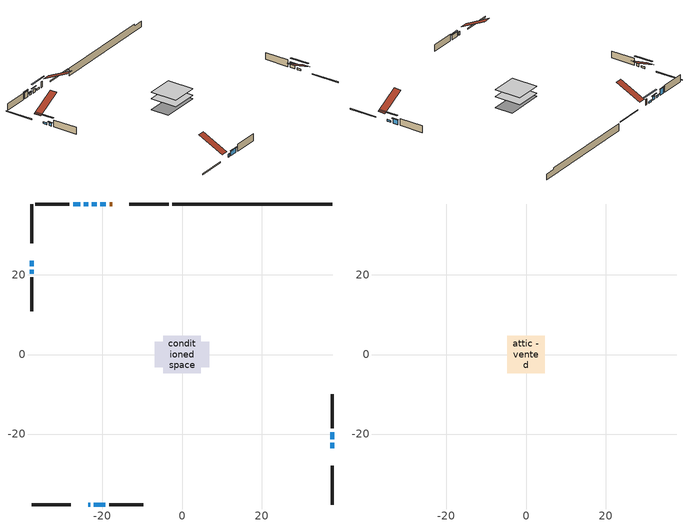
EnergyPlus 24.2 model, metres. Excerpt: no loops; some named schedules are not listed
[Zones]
conditioned space
 floor adiabatic (AdiabaticFloorConstruction): -4.76,-4.76 -4.76,4.76 4.76,4.76 4.76,-4.76 z0.61
 floor foundation (Slab1 construction): -6.82,-3.24 -6.82,3.24 6.82,3.24 6.82,-3.24 z-1.96
 wall outside (RimJoist1 construction): -3.35,37.82 -13.2,37.82 / -37.82,-37.82 -27.96,-37.82 / -37.82,37.82 -37.82,27.96 / 37.82,-37.82 37.82,-27.96 z0.61:0.91
 wall outside (AdiabaticWallConstruction 1): -17.58,37.82 -18.19,37.82 z0.61:2.64
 wall outside (AdiabaticWallConstruction): -23.59,-37.82 -23.05,-37.82 z0.61:1.83; 37.82,-23.59 37.82,-22.19 / -19.12,37.82 -20.52,37.82 / -37.82,23.59 -37.82,22.19 z0.61:1.22; 37.82,-21.26 37.82,-19.48 z0.61:2.13; -21.44,37.82 -22.66,37.82 z0.61:1.78; -23.59,37.82 -24.66,37.82 z0.61:1.25; -25.59,37.82 -27.37,37.82 z0.61:2.69; -37.82,21.26 -37.82,20.35 z0.61:1.63; -22.12,-37.82 -19.22,-37.82 z0.61:2.19
 wall outside (Wall1 construction): -28.29,37.82 -36.89,37.82 / -18.3,-37.82 -9.7,-37.82 / -37.82,19.42 -37.82,10.83 / 37.82,-18.56 37.82,-9.96 z0.61:3.05
 wall foundation (FoundationWall1 construction): -2.42,37.82,-1.96 -2.42,37.82,0.61 33.79,37.82,0.61 33.79,37.82,-0.02 37.82,37.82,-0.02 37.82,37.82,-1.96
 window (WindowConstruction 6): -23.59,-37.82 -23.05,-37.82 z0.61:1.83
 window (WindowConstruction 7): 37.82,-23.59 37.82,-22.19 z0.61:1.22
 window (WindowConstruction 8): -19.12,37.82 -20.51,37.82 z0.61:1.22
 window (WindowConstruction 9): -37.82,23.59 -37.82,22.19 z0.61:1.22
 window (WindowConstruction): 37.82,-21.26 37.82,-19.48 z0.61:2.13
 window (WindowConstruction 1): -21.44,37.82 -22.66,37.82 z0.61:1.78
 window (WindowConstruction 2): -23.59,37.82 -24.66,37.82 z0.61:1.24
 window (WindowConstruction 3): -25.59,37.82 -27.36,37.82 z0.61:2.69
 window (WindowConstruction 4): -37.82,21.26 -37.82,20.35 z0.61:1.63
 window (WindowConstruction 5): -22.12,-37.82 -19.23,-37.82 z0.61:2.19
 door (Door): -17.58,37.82 -18.19,37.82 z0.61:2.64
 ceiling adiabatic (AdiabaticFloorConstruction): 4.76,-4.76 4.76,4.76 -4.76,4.76 -4.76,-4.76 z0.61
attic - vented
 floor to conditioned space (Floor1 construction Reversed): -4.76,-4.76 -4.76,4.76 4.76,4.76 4.76,-4.76 z3.05
 roof outside (Roof1 construction): -16.65,37.82,3.05 -16.65,28.82,7.55 -14.13,28.82,7.55 -14.13,37.82,3.05; -24.52,-37.82,3.05 -24.52,-28.82,7.55 -27.03,-28.82,7.55 -27.03,-37.82,3.05; -37.82,24.52,3.05 -28.82,24.52,7.55 -28.82,27.03,7.55 -37.82,27.03,3.05; 37.82,-24.52,3.05 28.82,-24.52,7.55 28.82,-27.03,7.55 37.82,-27.03,3.05
shading: 37.82,-19.55 37.82,-26.23 38.23,-26.23 38.23,-19.55 z3.86; -23.15,37.82 -16.48,37.82 -16.48,38.23 -23.15,38.23 z3.86; -37.82,19.55 -37.82,26.23 -38.23,26.23 -38.23,19.55 z3.86; 37.82,-19.19 37.82,-21.56 38.11,-21.56 38.11,-19.19 z2.43; -23.27,37.82 -20.83,37.82 -20.83,38.11 -23.27,38.11 z2.39; -24.96,37.82 -23.29,37.82 -23.29,38.11 -24.96,38.11 z1.54; -27.66,37.82 -25.29,37.82 -25.29,38.11 -27.66,38.11 z2.99; -37.82,20.05 -37.82,21.56 -38.11,21.56 -38.11,20.05 z1.92; -18.93,-37.82 -22.42,-37.82 -22.42,-38.11 -18.93,-38.11 z2.48
[Building]
Building 1: Terrain=Suburbs
[Site:Location]
Quebec Intl AP_QC: Latitude {deg}=46.8; Longitude {deg}=-71.38; Time Zone {hr}=-5; Elevation {m}=74; Keep Site Location Information=Yes
[Site:GroundTemperature:Shallow]
0.0108218, -2.24938, -2.43038, -1.3578, 2.94801, 7.23376, 10.9493, 13.303, 13.5029, 11.5886, 7.96783, 3.81355
[Site:WaterMainsTemperature]
Calculation Method=Schedule; Temperature Schedule=mains temperature schedule
[Material] Roughness=Rough; Thermal Absorptance=0.9
Name | Thickness {m} | Conductivity {W/m-K} | Density {kg/m3} | Specific Heat {J/kg-K} | Solar Absorptance | Visible Absorptance
asphalt or fiberglass shingles | 0.00635 | 0.162714 | 1121.4 | 1465.45 | 0.4 | 0.4
ceiling loosefill ins | 0.169333 | 0.0480833 | 16.02 | 1046.75 | 0.7 | 0.7
ceiling stud and cavity | 0.1397 | 0.0757758 | 65.682 | 1177.47 | 0.7 | 0.7
concrete 4.0 in. | 0.1016 | 1.803125 | 2242.8 | 837.4 | 0.7 | 0.7
concrete 8.0 in. | 0.2032 | 1.803125 | 2242.8 | 837.4 | 0.7 | 0.7
door material | 0.04445 | 0.053851 | 512.64 | 1214.23 | 0.7 | 0.7
exterior vertical ins | 0.0533782 | 0.029427 | 32.04 | 1214.23 | 0.7 | 0.7
floor covering | 0.0127 | 0.0433444 | 54.468 | 1339.84 | 0.6 | 0.6
floor rigid ins; wall rigid ins 1 | 0.512978 | 0.029427 | 32.04 | 1214.23 | 0.7 | 0.7
floor stud and cavity | 0.1397 | 1.75129 | 37.0049 | 1207.88 | 0.7 | 0.7
furniture material conditioned space 1 | 0.1524 | 0.115458 | 640.8 | 1214.23 | 0.6 | 0.6
gypsum board | 0.0127 | 0.160291 | 801 | 837.4 | 0.6 | 0.6
gypsum board 1 | 0.0127 | 0.160291 | 801 | 837.4 | 0.7 | 0.7
osb sheathing 0.5 in. | 0.0127 | 0.115458 | 512.64 | 1214.23 | 0.7 | 0.7
osb sheathing 0.75 in. | 0.01905 | 0.115458 | 512.64 | 1214.23 | 0.7 | 0.7
osb sheathing 2.0 in. | 0.0508 | 0.115458 | 512.64 | 1214.23 | 0.7 | 0.7
rim joist rigid ins | 0.103632 | 0.029427 | 32.04 | 1214.23 | 0.7 | 0.7
rim joist stud and cavity | 0.0508 | 0.0239304 | 125.044 | 1163.47 | 0.6 | 0.6
wall rigid ins | 0.051816 | 0.029427 | 32.04 | 1214.23 | 0.7 | 0.7
wall stud and cavity | 0.1397 | 0.155872 | 139.0536 | 1170.24 | 0.7 | 0.7
wall stud and cavity 1 | 0.0889 | 0.380278 | 52.3479 | 1209.89 | 0.7 | 0.7
wall stud and cavity 2 | 0.0889 | 0.391764 | 83.0341 | 1211.67 | 0.7 | 0.7
wood siding | 0.0254 | 0.102417 | 544.68 | 1172.36 | 0.4 | 0.4
wood siding 1; wood siding 2; wood siding 3 | 0.0254 | 0.102417 | 544.68 | 1172.36 | 0.7 | 0.7
[WindowMaterial:SimpleGlazingSystem]
Name | U-Factor {W/m2-K} | Solar Heat Gain Coefficient
WindowMaterial | 2.79244 | 0.64
WindowMaterial 1 | 2.78563 | 0.6
WindowMaterial 2 | 2.77257 | 0.52
WindowMaterial 3 | 2.82821 | 0.59
WindowMaterial 4 | 2.779381 | 0.56
WindowMaterial 5 | 2.76008 | 0.61
WindowMaterial 6 | 2.77143 | 0.51
WindowMaterial 7 | 3.01104 | 0.51
[Construction]
AdiabaticFloorConstruction: floor stud and cavity, floor rigid ins, osb sheathing 0.75 in., floor covering
AdiabaticWallConstruction: wood siding 2, wall rigid ins 1, wall stud and cavity 1, gypsum board
AdiabaticWallConstruction 1: wood siding 3, wall rigid ins 1, wall stud and cavity 1, gypsum board
Door: door material
Floor1 construction Reversed: gypsum board, ceiling stud and cavity, ceiling loosefill ins
FoundationWall1 construction: concrete 8.0 in., gypsum board 1
furniture construction conditioned space 1: furniture material conditioned space 1
PartitionWallConstruction: gypsum board, wall stud and cavity 2, gypsum board
RimJoist1 construction: wood siding 1, rim joist rigid ins, osb sheathing 2.0 in., rim joist stud and cavity
Roof1 construction: asphalt or fiberglass shingles
Slab1 construction: concrete 4.0 in.
Wall1 construction: wood siding, wall rigid ins, osb sheathing 0.5 in., wall stud and cavity, gypsum board
WindowConstruction: WindowMaterial
WindowConstruction 1; WindowConstruction 5: WindowMaterial 1
WindowConstruction 2: WindowMaterial 2
WindowConstruction 3: WindowMaterial 3
WindowConstruction 4: WindowMaterial 4
WindowConstruction 6: WindowMaterial 5
WindowConstruction 7; WindowConstruction 8: WindowMaterial 6
WindowConstruction 9: WindowMaterial 7
[Zone] Multiplier=1; Part of Total Floor Area=Yes
Name | Volume {m3}
attic - vented | 64.16
conditioned space | 474.3
[Space]
Name | Zone | Volume {m3}
attic - vented 1 | attic - vented | 64.16
conditioned space 1 | conditioned space | 474.3
[ZoneInfiltration:EffectiveLeakageArea]
infil attic - vented 1: Zone or Space=attic - vented 1; Schedule=Always On Discrete; Effective Air Leakage Area {cm2}=3341.17; Stack Coefficient=0.0003128; Wind Coefficient=1.19496e-05
[ZoneMixing]
whole house fan mix: Zone or Space=attic - vented; Schedule=Always On Continuous; Design Flow Rate Calculation Method=Flow/Zone; Design Flow Rate {m3/s}=0; Source Zone or Space=conditioned space
[SurfaceProperty:ExposedFoundationPerimeter]
Slab1: Exposed Perimeter Calculation Method=TotalExposedPerimeter; Total Exposed Perimeter {m}=40.235
[InternalMass] Zone or ZoneList=conditioned space; Space or SpaceList=conditioned space 1
Name | Construction | Surface Area {m2}
furniture mass conditioned space 1 | furniture construction conditioned space 1 | 71.5279
partition wall mass | PartitionWallConstruction | 178.82
[Lights]
interior lighting: Zone or ZoneList or Space or SpaceList=conditioned space 1; Schedule=interior lighting schedule; Design Level Calculation Method=LightingLevel; Lighting Level {W}=343.2; Return Air Fraction=0; Fraction Radiant=0.6; Fraction Visible=0.2; Fraction Replaceable=1
[People]
occupants: Zone or ZoneList or Space or SpaceList=conditioned space 1; Number of People Schedule=occupants schedule; Number of People Calculation Method=People; Number of People=3; Fraction Radiant=0.314171; Sensible Heat Fraction=0.56303; Activity Level Schedule=occupants activity schedule; Carbon Dioxide Generation Rate {m3/s-W}=0; Enable ASHRAE 55 Comfort Warnings=No; Mean Radiant Temperature Calculation Type=EnclosureAveraged
[ElectricEquipment] Zone or ZoneList or Space or SpaceList=conditioned space 1; Design Level Calculation Method=EquipmentLevel
Name | Schedule | Design Level {W} | Fraction Latent | Fraction Radiant | Fraction Lost
clothes dryer | clothes dryer schedule | 140.772 | 0.015 | 0.081 | 0.85
clothes washer | clothes washer schedule | 32.1985 | 0.03 | 0.162 | 0.7
cooking range | cooking range schedule | 215.147 | 0.08 | 0.432 | 0.2
dishwasher | dishwasher schedule | 66.8632 | 0.3 | 0.18 | 0.4
fridge | fridge schedule | 72.9452 | 0 | 0.6 | 0
mech vent bath fan 0 | mech vent bath fan 0 schedule | 50.2 | 0 | 0 | 1
mech vent house fan | mech vent house fan schedule | 19.9167 | 0 | 0 | 0.5
mech vent house fan cfis | mech vent house fan cfis schedule | 0 | 0 | 0 | 0
mech vent range fan 0 | mech vent range fan 0 schedule | 57 | 0 | 0 | 1
misc plug loads | misc plug loads schedule | 494.7 | 0.045 | 0.513 | 0.1
whole house fan | Always On Discrete | 0 | 0 | 0 | 1
[OtherEquipment] Zone or ZoneList or Space or SpaceList=conditioned space 1; Design Level Calculation Method=EquipmentLevel
Name | Fuel Type | Schedule | Design Level {W} | Fraction Latent | Fraction Radiant | Fraction Lost
clothes dryer 1 | Electricity | clothes dryer schedule | 0 | 0.015 | 0.081 | 0.85
cooking range 1 | Electricity | cooking range schedule | 0 | 0.08 | 0.432 | 0.2
general water use latent | None | general water use schedule | 62.594 | 1 | 0 | 0
general water use sensible | None | general water use schedule | -61.6891 | 0 | 0.6 | 0
mech vent house fan latent load | None | Always On Discrete | 0 | 1 | 0 | 0
mech vent house fan sensible load | None | Always On Discrete | 0 | 0 | 0 | 0
water heater energy adjustment1 | Electricity | Always On Discrete | 0.01 | 0 | 0 | 1
[ZoneInfiltration:DesignFlowRate] Zone or ZoneList or Space or SpaceList=conditioned space 1; Schedule=Always On Discrete; Design Flow Rate Calculation Method=Flow/Zone; Design Flow Rate {m3/s}=0
infil flow; natural vent flow; whole house fan flow
[ZoneControl:Thermostat]
conditioned space Thermostat: Zone or ZoneList=conditioned space; Control Type Schedule=conditioned space Thermostat Schedule; Control 1=conditioned space temperature setpoint; Temperature Difference Between Cutout And Setpoint {deltaC}=0
[ZoneHVAC:Baseboard:Convective:Electric]
electric baseboard: Availability Schedule=Always On Discrete; Heating Design Capacity {W}=7009.09; Efficiency=1
[Zone equipment]
conditioned space: electric baseboard
[Foundation:Kiva]
Foundation Kiva 1: Initial Indoor Air Temperature {C}=18; Wall Height Above Grade {m}=0.610027; Wall Depth Below Slab {m}=0.2032; Custom Block Material Name 1=exterior vertical ins; Custom Block Depth 1 {m}=2.57001; Custom Block X Position 1 {m}=0.2159; Custom Block Z Position 1 {m}=0
[Foundation:Kiva:Settings]
Soil Conductivity {W/m-K}=0.849921; Soil Density {kg/m3}=1842.3; Soil Specific Heat {J/kg-K}=418.7; Ground Solar Absorptivity=0.9; Ground Thermal Absorptivity=0.9; Ground Surface Roughness {m}=0.03; Far-Field Width {m}=40; Deep-Ground Boundary Condition=ZeroFlux; Deep-Ground Depth {m}=40; Minimum Cell Dimension {m}=0.2; Maximum Cell Growth Coefficient=3; Simulation Timestep=Timestep
[Exterior:Lights]
exterior lighting: Schedule=exterior lighting schedule; Design Level {W}=75.6
[EnergyManagementSystem:GlobalVariable]
infil_program_Qfan
infil_program_Qinf
natural_vent_program_Qnv
natural_vent_program_Qwhf
[EnergyManagementSystem:Sensor]
Name | Output:Variable or Output:Meter Index Key | Output:Variable or Output:Meter
airflow_gain | infil flow | Infiltration Sensible Heat Gain Energy
airflow_gain_1 | natural vent flow | Infiltration Sensible Heat Gain Energy
airflow_gain_2 | whole house fan flow | Infiltration Sensible Heat Gain Energy
airflow_loss | infil flow | Infiltration Sensible Heat Loss Energy
airflow_loss_1 | natural vent flow | Infiltration Sensible Heat Loss Energy
airflow_loss_2 | whole house fan flow | Infiltration Sensible Heat Loss Energy
clg_load_cond |  | Cooling:EnergyTransfer:Zone:CONDITIONED SPACE
clg_sp_s; clg_sp_s_1 | cooling setpoint | Schedule Value
clothes_dryer_exhaust_0_sch_s | clothes dryer exhaust 0 schedule | Schedule Value
conditioned_space_clg_unmet_s | conditioned space | Zone Cooling Setpoint Not Met Time
conditioned_space_htg_unmet_s | conditioned space | Zone Heating Setpoint Not Met Time
cool_season | cooling season schedule | Schedule Value
fridge_tin_s | conditioned space | Zone Mean Air Temperature
htg_load_cond |  | Heating:EnergyTransfer:Zone:CONDITIONED SPACE
htg_sp_s; htg_sp_s_1 | heating setpoint | Schedule Value
ig_ee_conv | clothes dryer | Electric Equipment Convective Heating Energy
ig_ee_conv_2 | cooking range | Electric Equipment Convective Heating Energy
ig_ee_conv_4 | fridge | Electric Equipment Convective Heating Energy
ig_ee_conv_5 | misc plug loads | Electric Equipment Convective Heating Energy
ig_ee_conv_6 | whole house fan | Electric Equipment Convective Heating Energy
ig_ee_rad | clothes dryer | Electric Equipment Radiant Heating Energy
ig_ee_rad_2 | cooking range | Electric Equipment Radiant Heating Energy
ig_ee_rad_4 | fridge | Electric Equipment Radiant Heating Energy
ig_ee_rad_5 | misc plug loads | Electric Equipment Radiant Heating Energy
ig_ee_rad_6 | whole house fan | Electric Equipment Radiant Heating Energy
ig_lgt_conv | interior lighting | Lights Convective Heating Energy
ig_lgt_rad | interior lighting | Lights Radiant Heating Energy
ig_lgt_vis | interior lighting | Lights Visible Radiation Heating Energy
ig_oe_conv | clothes dryer 1 | Other Equipment Convective Heating Energy
ig_oe_conv_1 | cooking range 1 | Other Equipment Convective Heating Energy
ig_oe_conv_2 | general water use latent | Other Equipment Convective Heating Energy
ig_oe_conv_3 | general water use sensible | Other Equipment Convective Heating Energy
ig_oe_conv_4 | water heater energy adjustment1 | Other Equipment Convective Heating Energy
ig_oe_rad | clothes dryer 1 | Other Equipment Radiant Heating Energy
ig_oe_rad_1 | cooking range 1 | Other Equipment Radiant Heating Energy
ig_oe_rad_2 | general water use latent | Other Equipment Radiant Heating Energy
ig_oe_rad_3 | general water use sensible | Other Equipment Radiant Heating Energy
ig_oe_rad_4 | water heater energy adjustment1 | Other Equipment Radiant Heating Energy
ig_ppl_conv | occupants | People Convective Heating Energy
ig_ppl_rad | occupants | People Radiant Heating Energy
im_conv | furniture mass conditioned space 1 | Surface Inside Face Convection Heat Gain Energy
im_conv_1 | partition wall mass | Surface Inside Face Convection Heat Gain Energy
im_ig | furniture mass conditioned space 1 | Surface Inside Face Internal Gains Radiation Heat Gain Energy
im_ig_1 | partition wall mass | Surface Inside Face Internal Gains Radiation Heat Gain Energy
im_lgt | furniture mass conditioned space 1 | Surface Inside Face Lights Radiation Heat Gain Energy
im_lgt_1 | partition wall mass | Surface Inside Face Lights Radiation Heat Gain Energy
im_sol | furniture mass conditioned space 1 | Surface Inside Face Solar Radiation Heat Gain Energy
im_sol_1 | partition wall mass | Surface Inside Face Solar Radiation Heat Gain Energy
im_surf | furniture mass conditioned space 1 | Surface Inside Face Net Surface Thermal Radiation Heat Gain Energy
im_surf_1 | partition wall mass | Surface Inside Face Net Surface Thermal Radiation Heat Gain Energy
mech_vent_bath_fan_0_sch_s | mech vent bath fan 0 schedule | Schedule Value
mech_vent_range_fan_0_sch_s | mech vent range fan 0 schedule | Schedule Value
mv_conv | mech vent bath fan 0 | Electric Equipment Convective Heating Energy
mv_conv_1 | mech vent house fan | Electric Equipment Convective Heating Energy
mv_conv_2 | mech vent house fan cfis | Electric Equipment Convective Heating Energy
mv_conv_3 | mech vent range fan 0 | Electric Equipment Convective Heating Energy
mv_conv_4 | mech vent house fan latent load | Other Equipment Convective Heating Energy
mv_conv_5 | mech vent house fan sensible load | Other Equipment Convective Heating Energy
mv_rad | mech vent bath fan 0 | Electric Equipment Radiant Heating Energy
mv_rad_1 | mech vent house fan | Electric Equipment Radiant Heating Energy
mv_rad_2 | mech vent house fan cfis | Electric Equipment Radiant Heating Energy
mv_rad_3 | mech vent range fan 0 | Electric Equipment Radiant Heating Energy
mv_rad_4 | mech vent house fan latent load | Other Equipment Radiant Heating Energy
mv_rad_5 | mech vent house fan sensible load | Other Equipment Radiant Heating Energy
natural_vent_s | natural vent schedule | Schedule Value
out_pb_s |  | Site Outdoor Air Barometric Pressure
out_wt_s |  | Site Outdoor Air Humidity Ratio
site_vw_s |  | Site Wind Speed
ss_back_out | Window1 | Surface Window Shortwave from Zone Back Out Window Heat Transfer Rate
ss_back_out_1 | Window10 | Surface Window Shortwave from Zone Back Out Window Heat Transfer Rate
ss_back_out_2 | Window11 | Surface Window Shortwave from Zone Back Out Window Heat Transfer Rate
ss_back_out_3 | Window12 | Surface Window Shortwave from Zone Back Out Window Heat Transfer Rate
ss_back_out_4 | Window2 | Surface Window Shortwave from Zone Back Out Window Heat Transfer Rate
ss_back_out_5 | Window3 | Surface Window Shortwave from Zone Back Out Window Heat Transfer Rate
ss_back_out_6 | Window4 | Surface Window Shortwave from Zone Back Out Window Heat Transfer Rate
ss_back_out_7 | Window5 | Surface Window Shortwave from Zone Back Out Window Heat Transfer Rate
ss_back_out_8 | Window6 | Surface Window Shortwave from Zone Back Out Window Heat Transfer Rate
ss_back_out_9 | Window7 | Surface Window Shortwave from Zone Back Out Window Heat Transfer Rate
ss_conv | Door1 | Surface Inside Face Convection Heat Gain Energy
ss_conv_1 | Window1 | Surface Inside Face Convection Heat Gain Energy
ss_conv_10 | Window7 | Surface Inside Face Convection Heat Gain Energy
ss_conv_2 | Window10 | Surface Inside Face Convection Heat Gain Energy
ss_conv_3 | Window11 | Surface Inside Face Convection Heat Gain Energy
ss_conv_4 | Window12 | Surface Inside Face Convection Heat Gain Energy
ss_conv_5 | Window2 | Surface Inside Face Convection Heat Gain Energy
ss_conv_6 | Window3 | Surface Inside Face Convection Heat Gain Energy
ss_conv_7 | Window4 | Surface Inside Face Convection Heat Gain Energy
ss_conv_8 | Window5 | Surface Inside Face Convection Heat Gain Energy
ss_conv_9 | Window6 | Surface Inside Face Convection Heat Gain Energy
ss_ig | Door1 | Surface Inside Face Internal Gains Radiation Heat Gain Energy
ss_ig_1 | Window1 | Surface Inside Face Internal Gains Radiation Heat Gain Energy
ss_ig_10 | Window7 | Surface Inside Face Internal Gains Radiation Heat Gain Energy
ss_ig_2 | Window10 | Surface Inside Face Internal Gains Radiation Heat Gain Energy
ss_ig_3 | Window11 | Surface Inside Face Internal Gains Radiation Heat Gain Energy
ss_ig_4 | Window12 | Surface Inside Face Internal Gains Radiation Heat Gain Energy
ss_ig_5 | Window2 | Surface Inside Face Internal Gains Radiation Heat Gain Energy
ss_ig_6 | Window3 | Surface Inside Face Internal Gains Radiation Heat Gain Energy
ss_ig_7 | Window4 | Surface Inside Face Internal Gains Radiation Heat Gain Energy
ss_ig_8 | Window5 | Surface Inside Face Internal Gains Radiation Heat Gain Energy
ss_ig_9 | Window6 | Surface Inside Face Internal Gains Radiation Heat Gain Energy
ss_lgt | Door1 | Surface Inside Face Lights Radiation Heat Gain Energy
ss_sol | Door1 | Surface Inside Face Solar Radiation Heat Gain Energy
ss_surf | Door1 | Surface Inside Face Net Surface Thermal Radiation Heat Gain Energy
ss_surf_1 | Window1 | Surface Inside Face Net Surface Thermal Radiation Heat Gain Energy
ss_surf_10 | Window7 | Surface Inside Face Net Surface Thermal Radiation Heat Gain Energy
ss_surf_2 | Window10 | Surface Inside Face Net Surface Thermal Radiation Heat Gain Energy
ss_surf_3 | Window11 | Surface Inside Face Net Surface Thermal Radiation Heat Gain Energy
ss_surf_4 | Window12 | Surface Inside Face Net Surface Thermal Radiation Heat Gain Energy
ss_surf_5 | Window2 | Surface Inside Face Net Surface Thermal Radiation Heat Gain Energy
ss_surf_6 | Window3 | Surface Inside Face Net Surface Thermal Radiation Heat Gain Energy
ss_surf_7 | Window4 | Surface Inside Face Net Surface Thermal Radiation Heat Gain Energy
ss_surf_8 | Window5 | Surface Inside Face Net Surface Thermal Radiation Heat Gain Energy
ss_surf_9 | Window6 | Surface Inside Face Net Surface Thermal Radiation Heat Gain Energy
ss_trans_in | Window1 | Surface Window Transmitted Solar Radiation Rate
ss_trans_in_1 | Window10 | Surface Window Transmitted Solar Radiation Rate
ss_trans_in_2 | Window11 | Surface Window Transmitted Solar Radiation Rate
ss_trans_in_3 | Window12 | Surface Window Transmitted Solar Radiation Rate
ss_trans_in_4 | Window2 | Surface Window Transmitted Solar Radiation Rate
ss_trans_in_5 | Window3 | Surface Window Transmitted Solar Radiation Rate
ss_trans_in_6 | Window4 | Surface Window Transmitted Solar Radiation Rate
ss_trans_in_7 | Window5 | Surface Window Transmitted Solar Radiation Rate
ss_trans_in_8 | Window6 | Surface Window Transmitted Solar Radiation Rate
ss_trans_in_9 | Window7 | Surface Window Transmitted Solar Radiation Rate
ss_trans_out | Window1 | Surface Inside Face Initial Transmitted Diffuse Transmitted Out Window Solar Radiation Rate
ss_trans_out_1 | Window10 | Surface Inside Face Initial Transmitted Diffuse Transmitted Out Window Solar Radiation Rate
ss_trans_out_2 | Window11 | Surface Inside Face Initial Transmitted Diffuse Transmitted Out Window Solar Radiation Rate
ss_trans_out_3 | Window12 | Surface Inside Face Initial Transmitted Diffuse Transmitted Out Window Solar Radiation Rate
ss_trans_out_4 | Window2 | Surface Inside Face Initial Transmitted Diffuse Transmitted Out Window Solar Radiation Rate
ss_trans_out_5 | Window3 | Surface Inside Face Initial Transmitted Diffuse Transmitted Out Window Solar Radiation Rate
ss_trans_out_6 | Window4 | Surface Inside Face Initial Transmitted Diffuse Transmitted Out Window Solar Radiation Rate
ss_trans_out_7 | Window5 | Surface Inside Face Initial Transmitted Diffuse Transmitted Out Window Solar Radiation Rate
ss_trans_out_8 | Window6 | Surface Inside Face Initial Transmitted Diffuse Transmitted Out Window Solar Radiation Rate
ss_trans_out_9 | Window7 | Surface Inside Face Initial Transmitted Diffuse Transmitted Out Window Solar Radiation Rate
s_conv | Floor1 | Surface Inside Face Convection Heat Gain Energy
s_conv_1 | FoundationWall1 | Surface Inside Face Convection Heat Gain Energy
s_conv_10 | Wall1:180 | Surface Inside Face Convection Heat Gain Energy
s_conv_11 | Wall1:270 | Surface Inside Face Convection Heat Gain Energy
s_conv_12 | Wall1:90 | Surface Inside Face Convection Heat Gain Energy
s_conv_2 | inferred conditioned ceiling | Surface Inside Face Convection Heat Gain Energy
s_conv_3 | inferred conditioned floor | Surface Inside Face Convection Heat Gain Energy
s_conv_4 | RimJoist1:0 | Surface Inside Face Convection Heat Gain Energy
s_conv_5 | RimJoist1:180 | Surface Inside Face Convection Heat Gain Energy
s_conv_6 | RimJoist1:270 | Surface Inside Face Convection Heat Gain Energy
s_conv_7 | RimJoist1:90 | Surface Inside Face Convection Heat Gain Energy
s_conv_8 | Slab1 | Surface Inside Face Convection Heat Gain Energy
s_conv_9 | Wall1:0 | Surface Inside Face Convection Heat Gain Energy
s_ig | Floor1 | Surface Inside Face Internal Gains Radiation Heat Gain Energy
s_ig_1 | FoundationWall1 | Surface Inside Face Internal Gains Radiation Heat Gain Energy
s_ig_10 | Wall1:180 | Surface Inside Face Internal Gains Radiation Heat Gain Energy
s_ig_11 | Wall1:270 | Surface Inside Face Internal Gains Radiation Heat Gain Energy
s_ig_12 | Wall1:90 | Surface Inside Face Internal Gains Radiation Heat Gain Energy
s_ig_2 | inferred conditioned ceiling | Surface Inside Face Internal Gains Radiation Heat Gain Energy
s_ig_3 | inferred conditioned floor | Surface Inside Face Internal Gains Radiation Heat Gain Energy
s_ig_4 | RimJoist1:0 | Surface Inside Face Internal Gains Radiation Heat Gain Energy
s_ig_5 | RimJoist1:180 | Surface Inside Face Internal Gains Radiation Heat Gain Energy
s_ig_6 | RimJoist1:270 | Surface Inside Face Internal Gains Radiation Heat Gain Energy
s_ig_7 | RimJoist1:90 | Surface Inside Face Internal Gains Radiation Heat Gain Energy
s_ig_8 | Slab1 | Surface Inside Face Internal Gains Radiation Heat Gain Energy
s_ig_9 | Wall1:0 | Surface Inside Face Internal Gains Radiation Heat Gain Energy
s_lgt | Floor1 | Surface Inside Face Lights Radiation Heat Gain Energy
s_lgt_1 | FoundationWall1 | Surface Inside Face Lights Radiation Heat Gain Energy
s_lgt_10 | Wall1:180 | Surface Inside Face Lights Radiation Heat Gain Energy
s_lgt_11 | Wall1:270 | Surface Inside Face Lights Radiation Heat Gain Energy
s_lgt_12 | Wall1:90 | Surface Inside Face Lights Radiation Heat Gain Energy
s_lgt_2 | inferred conditioned ceiling | Surface Inside Face Lights Radiation Heat Gain Energy
s_lgt_3 | inferred conditioned floor | Surface Inside Face Lights Radiation Heat Gain Energy
